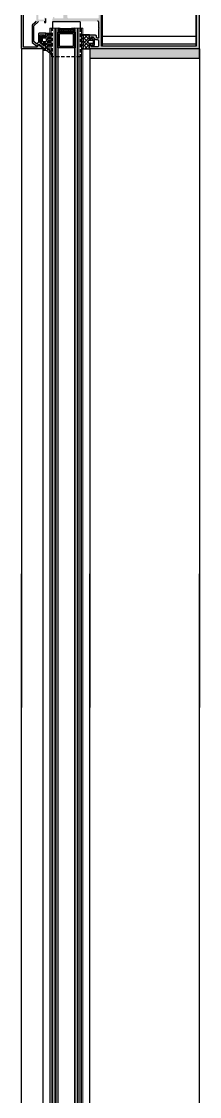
# Model space of a CAD drawing. Header units: millimetres. Extents: x 809 to 8159, y 33 to 4533.
# Drawn here: x 2919.8 to 2932.8, y 2826.3 to 2904.4 of the extents above; entities that cross this region are included whole.
import ezdxf

# ---------------------------------------------------------------- set-up
doc = ezdxf.new("R2010")
doc.units = ezdxf.units.MM
doc.linetypes.add('HIDDEN', pattern=[0.375, 0.25, -0.125])
for name, color, linetype in [('3', 11, 'Continuous'), ('5', 11, 'Continuous'), ('FITILLER', 240, 'Continuous'), ('GORUNUS-TARAMA', 11, 'Continuous')]:
    doc.layers.add(name, color=color, linetype=linetype)
doc.layers.add('cam', color=5, linetype='Continuous', lineweight=0)

# ---------------------------------------------------------------- blocks, each defined once
blk = doc.blocks.new('ajsdfxcvzx')
h = blk.add_hatch(color=256)
edge = h.paths.add_edge_path()
edge.add_arc((34875.984, -5684.003), 0.05, 90, 180)
edge.add_line((34875.934, -5684.003), (34875.934, -5688.643))
edge.add_arc((34875.984, -5688.643), 0.05, 180, 270)
edge.add_line((34875.984, -5688.693), (34876.937, -5688.693))
edge.add_line((34876.937, -5688.693), (34877.048, -5688.561))
edge.add_arc((34877.087, -5688.593), 0.05, 50, 140, ccw=False)
edge.add_line((34877.119, -5688.554), (34877.397, -5688.788))
edge.add_arc((34877.384, -5688.803), 0.02, -90, 50, ccw=False)
edge.add_line((34877.384, -5688.823), (34875.854, -5688.823))
edge.add_arc((34875.854, -5688.773), 0.05, 180, 270, ccw=False)
edge.add_line((34875.804, -5688.773), (34875.804, -5683.873))
edge.add_arc((34875.854, -5683.873), 0.05, 90, 180, ccw=False)
edge.add_line((34875.854, -5683.823), (34877.384, -5683.823))
edge.add_arc((34877.384, -5683.843), 0.02, -50, 90, ccw=False)
edge.add_line((34877.397, -5683.858), (34877.119, -5684.091))
edge.add_arc((34877.087, -5684.053), 0.05, 220, 310, ccw=False)
edge.add_line((34877.048, -5684.085), (34876.937, -5683.953))
edge.add_line((34876.937, -5683.953), (34875.984, -5683.953))
h = blk.add_hatch(color=256)
edge = h.paths.add_edge_path()
edge.add_line((34877.177, -5684.845), (34877.177, -5684.245))
edge.add_line((34877.177, -5684.245), (34877.457, -5684.01))
edge.add_line((34877.457, -5684.01), (34877.457, -5684.215))
edge.add_line((34877.457, -5684.215), (34877.527, -5684.215))
edge.add_arc((34877.527, -5684.165), 0.05, 270, 360)
edge.add_line((34877.577, -5684.165), (34877.577, -5683.828))
edge.add_line((34877.577, -5683.828), (34877.472, -5683.828))
edge.add_line((34877.472, -5683.828), (34877.116, -5684.127))
edge.add_arc((34877.084, -5684.088), 0.05, 220, 310, ccw=False)
edge.add_line((34877.045, -5684.12), (34876.97, -5684.031))
edge.add_arc((34876.932, -5684.063), 0.05, 40, 130)
edge.add_line((34876.9, -5684.025), (34876.595, -5684.281))
edge.add_arc((34876.627, -5684.319), 0.05, 130, 180)
edge.add_line((34876.577, -5684.319), (34876.577, -5685.498))
edge.add_arc((34876.627, -5685.498), 0.05, 180, 225)
edge.add_line((34876.592, -5685.534), (34876.769, -5685.711))
edge.add_line((34876.769, -5685.711), (34876.811, -5685.711))
edge.add_line((34876.811, -5685.711), (34876.811, -5685.753))
edge.add_line((34876.811, -5685.753), (34876.866, -5685.808))
edge.add_arc((34876.831, -5685.844), 0.05, 0, 45, ccw=False)
edge.add_line((34876.881, -5685.844), (34876.881, -5686.802))
edge.add_arc((34876.831, -5686.802), 0.05, 315, 360, ccw=False)
edge.add_line((34876.866, -5686.838), (34876.811, -5686.893))
edge.add_line((34876.811, -5686.893), (34876.811, -5686.935))
edge.add_line((34876.811, -5686.935), (34876.769, -5686.935))
edge.add_line((34876.769, -5686.935), (34876.592, -5687.112))
edge.add_arc((34876.627, -5687.147), 0.05, 135, 180)
edge.add_line((34876.577, -5687.147), (34876.577, -5688.327))
edge.add_arc((34876.627, -5688.327), 0.05, 180, 230)
edge.add_line((34876.595, -5688.365), (34876.9, -5688.621))
edge.add_arc((34876.932, -5688.583), 0.05, 230, 320)
edge.add_line((34876.97, -5688.615), (34877.045, -5688.525))
edge.add_arc((34877.084, -5688.558), 0.05, 50, 140, ccw=False)
edge.add_line((34877.116, -5688.519), (34877.472, -5688.818))
edge.add_line((34877.472, -5688.818), (34877.577, -5688.818))
edge.add_line((34877.577, -5688.818), (34877.577, -5688.481))
edge.add_arc((34877.527, -5688.481), 0.05, 360, 450)
edge.add_line((34877.527, -5688.431), (34877.457, -5688.431))
edge.add_line((34877.457, -5688.431), (34877.457, -5688.635))
edge.add_line((34877.457, -5688.635), (34877.177, -5688.4))
edge.add_line((34877.177, -5688.4), (34877.177, -5687.801))
edge.add_line((34877.177, -5687.801), (34877.457, -5687.801))
edge.add_line((34877.457, -5687.801), (34877.457, -5687.931))
edge.add_line((34877.457, -5687.931), (34877.527, -5687.931))
edge.add_arc((34877.527, -5687.881), 0.05, 270, 360)
edge.add_line((34877.577, -5687.881), (34877.577, -5687.681))
edge.add_line((34877.577, -5687.681), (34877.107, -5687.681))
edge.add_arc((34877.107, -5687.731), 0.05, 90, 180)
edge.add_line((34877.057, -5687.731), (34877.057, -5688.307))
edge.add_arc((34877.007, -5688.307), 0.05, 320, 360, ccw=False)
edge.add_line((34877.045, -5688.339), (34876.955, -5688.446))
edge.add_arc((34876.917, -5688.414), 0.05, 230, 320, ccw=False)
edge.add_line((34876.885, -5688.452), (34876.715, -5688.309))
edge.add_arc((34876.747, -5688.271), 0.05, 180, 230, ccw=False)
edge.add_line((34876.697, -5688.271), (34876.697, -5687.197))
edge.add_arc((34876.747, -5687.197), 0.05, 135, 180, ccw=False)
edge.add_line((34876.712, -5687.162), (34877.036, -5686.838))
edge.add_arc((34877.071, -5686.873), 0.05, 90, 135, ccw=False)
edge.add_line((34877.071, -5686.823), (34877.477, -5686.823))
edge.add_line((34877.477, -5686.823), (34877.477, -5686.923))
edge.add_line((34877.477, -5686.923), (34877.577, -5686.923))
edge.add_line((34877.577, -5686.923), (34877.577, -5686.623))
edge.add_arc((34877.527, -5686.623), 0.05, 360, 450)
edge.add_line((34877.527, -5686.573), (34877.457, -5686.573))
edge.add_line((34877.457, -5686.573), (34877.457, -5686.703))
edge.add_line((34877.457, -5686.703), (34877.081, -5686.703))
edge.add_arc((34877.081, -5686.653), 0.05, 180, 270, ccw=False)
edge.add_line((34877.031, -5686.653), (34877.031, -5685.993))
edge.add_arc((34877.081, -5685.993), 0.05, 90, 180, ccw=False)
edge.add_line((34877.081, -5685.943), (34877.457, -5685.943))
edge.add_line((34877.457, -5685.943), (34877.457, -5686.073))
edge.add_line((34877.457, -5686.073), (34877.527, -5686.073))
edge.add_arc((34877.527, -5686.023), 0.05, 270, 360)
edge.add_line((34877.577, -5686.023), (34877.577, -5685.723))
edge.add_line((34877.577, -5685.723), (34877.477, -5685.723))
edge.add_line((34877.477, -5685.723), (34877.477, -5685.823))
edge.add_line((34877.477, -5685.823), (34877.071, -5685.823))
edge.add_arc((34877.071, -5685.773), 0.05, 225, 270, ccw=False)
edge.add_line((34877.036, -5685.808), (34876.712, -5685.484))
edge.add_arc((34876.747, -5685.449), 0.05, 180, 225, ccw=False)
edge.add_line((34876.697, -5685.449), (34876.697, -5684.375))
edge.add_arc((34876.747, -5684.375), 0.05, 130, 180, ccw=False)
edge.add_line((34876.715, -5684.336), (34876.885, -5684.194))
edge.add_arc((34876.917, -5684.232), 0.05, 40, 130, ccw=False)
edge.add_line((34876.955, -5684.2), (34877.045, -5684.307))
edge.add_arc((34877.007, -5684.339), 0.05, 0, 40, ccw=False)
edge.add_line((34877.057, -5684.339), (34877.057, -5684.915))
edge.add_arc((34877.107, -5684.915), 0.05, 180, 270)
edge.add_line((34877.107, -5684.965), (34877.577, -5684.965))
edge.add_line((34877.577, -5684.965), (34877.577, -5684.765))
edge.add_arc((34877.527, -5684.765), 0.05, 360, 450)
edge.add_line((34877.527, -5684.715), (34877.457, -5684.715))
edge.add_line((34877.457, -5684.715), (34877.457, -5684.845))
edge.add_line((34877.457, -5684.845), (34877.177, -5684.845))
h = blk.add_hatch(color=256)
edge = h.paths.add_edge_path()
edge.add_line((34880.797, -5688.573), (34880.867, -5688.573))
edge.add_line((34880.867, -5688.573), (34880.867, -5688.663))
edge.add_line((34880.867, -5688.663), (34881.347, -5688.663))
edge.add_arc((34881.347, -5688.563), 0.1, -90, 0)
edge.add_line((34881.447, -5688.563), (34881.447, -5688.283))
edge.add_arc((34881.347, -5688.283), 0.1, 0, 90)
edge.add_line((34881.347, -5688.183), (34881.268, -5688.183))
edge.add_arc((34881.268, -5688.133), 0.05, 225, 270, ccw=False)
edge.add_line((34881.232, -5688.168), (34881.062, -5687.998))
edge.add_arc((34881.026, -5688.033), 0.05, 45, 90)
edge.add_line((34881.026, -5687.983), (34880.867, -5687.983))
edge.add_line((34880.867, -5687.983), (34880.867, -5688.073))
edge.add_line((34880.867, -5688.073), (34880.797, -5688.073))
edge.add_arc((34880.797, -5688.023), 0.05, -180, -90, ccw=False)
edge.add_line((34880.747, -5688.023), (34880.747, -5687.823))
edge.add_line((34880.747, -5687.823), (34881.187, -5687.823))
edge.add_arc((34881.187, -5687.873), 0.05, 0, 90, ccw=False)
edge.add_line((34881.237, -5687.873), (34881.237, -5687.94))
edge.add_arc((34881.287, -5687.94), 0.05, 180, 225)
edge.add_line((34881.252, -5687.975), (34881.285, -5688.008))
edge.add_arc((34881.32, -5687.973), 0.05, 225, 270)
edge.add_line((34881.32, -5688.023), (34881.397, -5688.023))
edge.add_arc((34881.397, -5687.973), 0.05, -90, 0)
edge.add_line((34881.447, -5687.973), (34881.447, -5687.723))
edge.add_line((34881.447, -5687.723), (34881.447, -5687.353))
edge.add_line((34881.447, -5687.353), (34881.477, -5687.323))
edge.add_line((34881.477, -5687.323), (34881.447, -5687.293))
edge.add_line((34881.447, -5687.293), (34881.447, -5686.923))
edge.add_arc((34881.356, -5686.915), 0.0919, -5.07053, 90.95505)
edge.add_line((34881.354, -5686.823), (34879.077, -5686.823))
edge.add_arc((34879.057, -5686.823), 0.02, 0, 180)
edge.add_line((34879.037, -5686.823), (34879.017, -5686.823))
edge.add_arc((34878.997, -5686.823), 0.02, 0, 180)
edge.add_line((34878.977, -5686.823), (34878.047, -5686.823))
edge.add_line((34878.047, -5686.823), (34878.047, -5686.683))
edge.add_arc((34878.107, -5686.683), 0.06, 90, 180, ccw=False)
edge.add_line((34878.107, -5686.623), (34878.107, -5686.553))
edge.add_arc((34878.137, -5686.553), 0.03, 90, 180, ccw=False)
edge.add_line((34878.137, -5686.523), (34878.177, -5686.523))
edge.add_arc((34878.177, -5686.553), 0.03, 0, 90, ccw=False)
edge.add_line((34878.207, -5686.553), (34878.207, -5686.623))
edge.add_line((34878.207, -5686.623), (34878.847, -5686.623))
edge.add_line((34878.847, -5686.623), (34878.847, -5686.373))
edge.add_line((34878.847, -5686.373), (34878.897, -5686.323))
edge.add_line((34878.897, -5686.323), (34878.847, -5686.273))
edge.add_line((34878.847, -5686.273), (34878.847, -5686.023))
edge.add_line((34878.847, -5686.023), (34878.207, -5686.023))
edge.add_line((34878.207, -5686.023), (34878.207, -5686.093))
edge.add_arc((34878.177, -5686.093), 0.03, -90, 0, ccw=False)
edge.add_line((34878.177, -5686.123), (34878.137, -5686.123))
edge.add_arc((34878.137, -5686.093), 0.03, -180, -90, ccw=False)
edge.add_line((34878.107, -5686.093), (34878.107, -5686.023))
edge.add_arc((34878.107, -5685.963), 0.06, 180, 270, ccw=False)
edge.add_line((34878.047, -5685.963), (34878.047, -5685.823))
edge.add_line((34878.047, -5685.823), (34878.977, -5685.823))
edge.add_arc((34878.997, -5685.823), 0.02, 180, 360)
edge.add_line((34879.017, -5685.823), (34879.037, -5685.823))
edge.add_arc((34879.057, -5685.823), 0.02, 180, 360)
edge.add_line((34879.077, -5685.823), (34881.354, -5685.823))
edge.add_arc((34881.356, -5685.731), 0.0919, 269.04495, 365.07053)
edge.add_line((34881.447, -5685.723), (34881.447, -5685.353))
edge.add_line((34881.447, -5685.353), (34881.477, -5685.323))
edge.add_line((34881.477, -5685.323), (34881.447, -5685.293))
edge.add_line((34881.447, -5685.293), (34881.447, -5684.923))
edge.add_line((34881.447, -5684.923), (34881.447, -5684.673))
edge.add_arc((34881.397, -5684.673), 0.05, 0, 90)
edge.add_line((34881.397, -5684.623), (34881.32, -5684.623))
edge.add_arc((34881.32, -5684.673), 0.05, 90, 135)
edge.add_line((34881.285, -5684.638), (34881.252, -5684.67))
edge.add_arc((34881.287, -5684.706), 0.05, 135, 180)
edge.add_line((34881.237, -5684.706), (34881.237, -5684.773))
edge.add_arc((34881.187, -5684.773), 0.05, -90, 0, ccw=False)
edge.add_line((34881.187, -5684.823), (34880.747, -5684.823))
edge.add_line((34880.747, -5684.823), (34880.747, -5684.623))
edge.add_arc((34880.797, -5684.623), 0.05, 90, 180, ccw=False)
edge.add_line((34880.797, -5684.573), (34880.867, -5684.573))
edge.add_line((34880.867, -5684.573), (34880.867, -5684.663))
edge.add_line((34880.867, -5684.663), (34881.026, -5684.663))
edge.add_arc((34881.026, -5684.613), 0.05, 270, 315)
edge.add_line((34881.062, -5684.648), (34881.232, -5684.478))
edge.add_arc((34881.268, -5684.513), 0.05, 90, 135, ccw=False)
edge.add_line((34881.268, -5684.463), (34881.347, -5684.463))
edge.add_arc((34881.347, -5684.363), 0.1, -90, 0)
edge.add_line((34881.447, -5684.363), (34881.447, -5684.083))
edge.add_arc((34881.347, -5684.083), 0.1, 0, 90)
edge.add_line((34881.347, -5683.983), (34880.867, -5683.983))
edge.add_line((34880.867, -5683.983), (34880.867, -5684.073))
edge.add_line((34880.867, -5684.073), (34880.797, -5684.073))
edge.add_arc((34880.797, -5684.023), 0.05, -180, -90, ccw=False)
edge.add_line((34880.747, -5684.023), (34880.747, -5683.823))
edge.add_line((34880.747, -5683.823), (34888.74, -5683.823))
edge.add_line((34888.74, -5683.823), (34888.74, -5688.823))
edge.add_line((34888.74, -5688.823), (34880.747, -5688.823))
edge.add_line((34880.747, -5688.823), (34880.747, -5688.623))
edge.add_arc((34880.797, -5688.623), 0.05, 90, 180, ccw=False)
h.paths.add_polyline_path([(34881.64, -5684.025), (34888.54, -5684.025), (34888.54, -5688.625), (34881.64, -5688.625), (34881.64, -5686.325)], flags=16)
edge = h.paths.add_edge_path(flags=16)
edge.add_arc((34879.24, -5686.525), 0.1, 180, 270)
edge.add_line((34879.24, -5686.625), (34881.34, -5686.625))
edge.add_arc((34881.34, -5686.525), 0.1, -90, 0)
edge.add_line((34881.44, -5686.525), (34881.44, -5686.125))
edge.add_arc((34881.34, -5686.125), 0.1, 0, 90)
edge.add_line((34881.34, -5686.025), (34879.24, -5686.025))
edge.add_arc((34879.24, -5686.125), 0.1, 90, 180)
edge.add_line((34879.14, -5686.125), (34879.14, -5686.525))
h = blk.add_hatch()
h.set_pattern_fill('NET', color=256, style=0)
h.set_pattern_definition([(360, (34936.91878, -5679.86506), (0, -0.125), []), (270, (34936.91878, -5679.86506), (-0.125, -1e-17), [])])
h.paths.add_polyline_path([(34878.497, -5687.617), (34879.66, -5687.617), (34879.66, -5687.319), (34879.461, -5687.359), (34879.223, -5687.379), (34878.964, -5687.379), (34878.636, -5687.349), (34878.497, -5687.329)])
at = {"layer": 'FITILLER'}
h = blk.add_hatch(dxfattribs=at)
h.set_pattern_fill('NET', color=256, scale=1.5, angle=45, style=0)
h.set_pattern_definition([(45, (34863.16115, -5671.83482), (-0.1325825, 0.1325825), []), (135, (34863.16115, -5671.83482), (-0.1325825, -0.1325825), [])])
edge = h.paths.add_edge_path(flags=16)
edge.add_arc((34877.405, -5688.206), 0.1, 180, 270)
edge.add_line((34877.405, -5688.306), (34877.53, -5688.306))
edge.add_arc((34877.53, -5688.206), 0.1, 270, 360)
edge.add_line((34877.63, -5688.206), (34877.63, -5688.156))
edge.add_arc((34877.53, -5688.156), 0.1, 0, 90)
edge.add_line((34877.53, -5688.056), (34877.405, -5688.056))
edge.add_arc((34877.405, -5688.156), 0.1, 90, 180)
edge.add_line((34877.305, -5688.156), (34877.305, -5688.206))
edge = h.paths.add_edge_path()
edge.add_arc((34877.562, -5689.164), 0.2, 49.76686, 80)
edge.add_line((34877.597, -5688.967), (34877.462, -5688.943))
edge.add_arc((34877.471, -5688.894), 0.05, 195, 260, ccw=False)
edge.add_line((34877.422, -5688.907), (34877.404, -5688.838))
edge.add_line((34877.404, -5688.838), (34877.58, -5688.838))
edge.add_line((34877.58, -5688.838), (34877.58, -5688.456))
edge.add_arc((34877.53, -5688.456), 0.05, 0, 90)
edge.add_line((34877.53, -5688.406), (34877.41, -5688.406))
edge.add_line((34877.41, -5688.406), (34877.41, -5688.506))
edge.add_line((34877.41, -5688.506), (34877.36, -5688.506))
edge.add_line((34877.36, -5688.506), (34877.23, -5688.431))
edge.add_arc((34877.255, -5688.387), 0.05, 180, 240, ccw=False)
edge.add_line((34877.205, -5688.387), (34877.205, -5687.974))
edge.add_arc((34877.255, -5687.974), 0.05, 120, 180, ccw=False)
edge.add_line((34877.23, -5687.931), (34877.36, -5687.856))
edge.add_line((34877.36, -5687.856), (34877.41, -5687.856))
edge.add_line((34877.41, -5687.856), (34877.41, -5687.956))
edge.add_line((34877.41, -5687.956), (34877.53, -5687.956))
edge.add_arc((34877.53, -5687.906), 0.05, 270, 360)
edge.add_line((34877.58, -5687.906), (34877.58, -5687.681))
edge.add_line((34877.58, -5687.681), (34877.93, -5687.681))
edge.add_line((34877.93, -5687.681), (34877.93, -5687.831))
edge.add_line((34877.93, -5687.831), (34877.78, -5687.831))
edge.add_arc((34877.78, -5687.881), 0.05, 90, 180)
edge.add_line((34877.73, -5687.881), (34877.73, -5687.901))
edge.add_arc((34877.78, -5687.901), 0.05, 180, 270)
edge.add_line((34877.78, -5687.951), (34877.93, -5687.951))
edge.add_line((34877.93, -5687.951), (34877.93, -5688.101))
edge.add_line((34877.93, -5688.101), (34877.78, -5688.101))
edge.add_arc((34877.78, -5688.151), 0.05, 90, 180)
edge.add_line((34877.73, -5688.151), (34877.73, -5688.171))
edge.add_arc((34877.78, -5688.171), 0.05, 180, 270)
edge.add_line((34877.78, -5688.221), (34877.93, -5688.221))
edge.add_line((34877.93, -5688.221), (34877.93, -5688.371))
edge.add_line((34877.93, -5688.371), (34877.78, -5688.371))
edge.add_arc((34877.78, -5688.421), 0.05, 90, 180)
edge.add_line((34877.73, -5688.421), (34877.73, -5688.441))
edge.add_arc((34877.78, -5688.441), 0.05, 180, 270)
edge.add_line((34877.78, -5688.491), (34877.93, -5688.491))
edge.add_line((34877.93, -5688.491), (34877.93, -5688.641))
edge.add_line((34877.93, -5688.641), (34877.78, -5688.641))
edge.add_arc((34877.78, -5688.691), 0.05, 90, 180)
edge.add_line((34877.73, -5688.691), (34877.73, -5688.799))
edge.add_arc((34877.78, -5688.799), 0.05, 180, 220)
edge.add_line((34877.742, -5688.831), (34878.009, -5689.15))
edge.add_arc((34877.977, -5689.188), 0.05, -130.23314, 49.76686, ccw=False)
edge.add_line((34877.945, -5689.226), (34877.691, -5689.011))
h = blk.add_hatch(dxfattribs=at)
h.set_pattern_fill('NET', color=256, scale=1.5, angle=45, style=0)
h.set_pattern_definition([(45, (34867.13714, -5676.07634), (-0.1325825, 0.1325825), []), (135, (34867.13714, -5676.07634), (-0.1325825, -0.1325825), [])])
edge = h.paths.add_edge_path(flags=16)
edge.add_arc((34880.769, -5688.298), 0.1, 90, 180, ccw=False)
edge.add_line((34880.769, -5688.198), (34880.927, -5688.198))
edge.add_arc((34880.927, -5688.298), 0.1, 0, 90, ccw=False)
edge.add_line((34881.027, -5688.298), (34881.027, -5688.348))
edge.add_arc((34880.927, -5688.348), 0.1, -90, 0, ccw=False)
edge.add_line((34880.927, -5688.448), (34880.769, -5688.448))
edge.add_arc((34880.769, -5688.348), 0.1, 180, 270, ccw=False)
edge.add_line((34880.669, -5688.348), (34880.669, -5688.298))
edge = h.paths.add_edge_path()
edge.add_line((34880.752, -5687.823), (34880.235, -5687.823))
edge.add_arc((34880.235, -5687.833), 0.01, 90, 225)
edge.add_line((34880.228, -5687.84), (34880.339, -5687.951))
edge.add_arc((34880.333, -5687.957), 0.00893, -45, 45, ccw=False)
edge.add_line((34880.339, -5687.963), (34880.23, -5688.073))
edge.add_arc((34880.236, -5688.079), 0.00893, 135, 225)
edge.add_line((34880.23, -5688.085), (34880.339, -5688.195))
edge.add_arc((34880.333, -5688.201), 0.00893, -45, 45, ccw=False)
edge.add_line((34880.339, -5688.207), (34880.23, -5688.317))
edge.add_arc((34880.236, -5688.323), 0.00893, 135, 225)
edge.add_line((34880.23, -5688.329), (34880.339, -5688.439))
edge.add_arc((34880.333, -5688.445), 0.00893, -45, 45, ccw=False)
edge.add_line((34880.339, -5688.451), (34880.23, -5688.56))
edge.add_arc((34880.236, -5688.567), 0.00893, 135, 225)
edge.add_line((34880.23, -5688.573), (34880.339, -5688.682))
edge.add_arc((34880.333, -5688.689), 0.00893, -45, 45, ccw=False)
edge.add_line((34880.339, -5688.695), (34880.228, -5688.806))
edge.add_arc((34880.235, -5688.813), 0.01, 135, 270)
edge.add_line((34880.235, -5688.823), (34880.752, -5688.823))
edge.add_line((34880.752, -5688.823), (34880.752, -5688.598))
edge.add_arc((34880.802, -5688.598), 0.05, 90, 180, ccw=False)
edge.add_line((34880.802, -5688.548), (34880.922, -5688.548))
edge.add_line((34880.922, -5688.548), (34880.922, -5688.648))
edge.add_line((34880.922, -5688.648), (34880.972, -5688.648))
edge.add_line((34880.972, -5688.648), (34881.102, -5688.573))
edge.add_arc((34881.077, -5688.53), 0.05, 300, 360)
edge.add_line((34881.127, -5688.53), (34881.127, -5688.116))
edge.add_arc((34881.077, -5688.116), 0.05, 360, 420)
edge.add_line((34881.102, -5688.073), (34880.972, -5687.998))
edge.add_line((34880.972, -5687.998), (34880.922, -5687.998))
edge.add_line((34880.922, -5687.998), (34880.922, -5688.098))
edge.add_line((34880.922, -5688.098), (34880.802, -5688.098))
edge.add_arc((34880.802, -5688.048), 0.05, 180, 270, ccw=False)
edge.add_line((34880.752, -5688.048), (34880.752, -5687.823))
h = blk.add_hatch(dxfattribs=at)
h.set_pattern_fill('DOTS', color=256, scale=1.2, angle=-45, style=0)
h.set_pattern_definition([(315, (34786.58186, -5547.26116), (0.079549513, 0.026516504), [0, -0.075])])
h.paths.add_polyline_path([(34880.777, -5688.836), (34880.777, -5689.518), (34888.774, -5689.518), (34888.774, -5688.836)])
at = {"linetype": 'HIDDEN'}
for p, q in [((34878.077, -5689.406), (34878.077, -5687.323)), ((34880.077, -5687.346), (34880.077, -5689.406)), ((34880.077, -5689.406), (34878.077, -5689.406))]:
    blk.add_line(p, q, dxfattribs=at)
blk.add_line((34878.077, -5687.327), (34878.077, -5687.323))
at = {"elevation": 0}
blk.add_lwpolyline([(34875.984, -5683.953, 0.414214), (34875.934, -5684.003), (34875.934, -5688.643, 0.414214), (34875.984, -5688.693), (34876.937, -5688.693), (34877.048, -5688.561, -0.414214), (34877.119, -5688.554), (34877.397, -5688.788, -0.700208), (34877.384, -5688.823), (34875.854, -5688.823, -0.414214), (34875.804, -5688.773), (34875.804, -5683.873, -0.414214), (34875.854, -5683.823), (34877.384, -5683.823, -0.700208), (34877.397, -5683.858), (34877.119, -5684.091, -0.414214), (34877.048, -5684.085), (34876.937, -5683.953)], format="xyb", close=True, dxfattribs=at)
for points in [[(34876.866, -5686.838), (34876.811, -5686.893), (34876.811, -5686.935), (34876.769, -5686.935), (34876.592, -5687.112, 0.198912), (34876.577, -5687.147), (34876.577, -5688.327, 0.221695), (34876.595, -5688.365), (34876.9, -5688.621, 0.414214), (34876.97, -5688.615), (34877.045, -5688.525, -0.414214), (34877.116, -5688.519), (34877.472, -5688.818), (34877.577, -5688.818), (34877.577, -5688.481, 0.414214), (34877.527, -5688.431), (34877.457, -5688.431), (34877.457, -5688.635), (34877.177, -5688.4), (34877.177, -5687.801), (34877.457, -5687.801), (34877.457, -5687.931), (34877.527, -5687.931, 0.414214), (34877.577, -5687.881), (34877.577, -5687.681), (34877.107, -5687.681, 0.414214), (34877.057, -5687.731), (34877.057, -5688.307, -0.176327), (34877.045, -5688.339), (34876.955, -5688.446, -0.414214), (34876.885, -5688.452), (34876.715, -5688.309, -0.221695), (34876.697, -5688.271), (34876.697, -5687.197, -0.198912), (34876.712, -5687.162), (34877.036, -5686.838, -0.198912)], [(34877.477, -5686.823), (34877.477, -5686.923), (34877.577, -5686.923), (34877.577, -5686.623, 0.414214)], [(34888.74, -5683.823), (34888.74, -5688.823), (34880.747, -5688.823), (34880.747, -5688.623, -0.414214), (34880.797, -5688.573), (34880.867, -5688.573), (34880.867, -5688.663), (34881.347, -5688.663, 0.414214), (34881.447, -5688.563), (34881.447, -5688.283, 0.414214), (34881.347, -5688.183), (34881.268, -5688.183, -0.198912), (34881.232, -5688.168), (34881.062, -5687.998, 0.198912), (34881.026, -5687.983), (34880.867, -5687.983), (34880.867, -5688.073), (34880.797, -5688.073, -0.414214), (34880.747, -5688.023), (34880.747, -5687.823), (34881.187, -5687.823, -0.414214), (34881.237, -5687.873), (34881.237, -5687.94, 0.198912), (34881.252, -5687.975), (34881.285, -5688.008, 0.198912), (34881.32, -5688.023), (34881.397, -5688.023, 0.414214), (34881.447, -5687.973), (34881.447, -5687.723), (34881.447, -5687.353), (34881.477, -5687.323), (34881.447, -5687.293), (34881.447, -5686.923, 0.445362), (34881.354, -5686.823)]]:
    blk.add_lwpolyline(points, format="xyb", dxfattribs=at)
for points in [[(34881.64, -5684.025), (34888.54, -5684.025), (34888.54, -5688.625), (34881.64, -5688.625), (34881.64, -5686.325)], [(34878.473, -5687.623), (34879.66, -5687.623), (34879.66, -5688.768), (34878.473, -5688.768)], [(34878.497, -5687.617), (34879.66, -5687.617), (34879.66, -5687.319), (34879.461, -5687.359), (34879.223, -5687.379), (34878.964, -5687.379), (34878.636, -5687.349), (34878.497, -5687.329)], [(34878.573, -5687.723), (34879.56, -5687.723), (34879.56, -5688.668), (34878.573, -5688.668)]]:
    blk.add_lwpolyline(points, close=True, dxfattribs=at)
at = {"layer": '3'}
for p, q in [((34878.077, -5686.866), (34878.077, -5687.323)), ((34880.077, -5686.866), (34878.077, -5686.866)), ((34880.077, -5686.866), (34880.077, -5687.323))]:
    blk.add_line(p, q, dxfattribs=at)
at = {"layer": '5'}
for p, q in [((34875.804, -5688.823), (34875.804, -5736.704)), ((34877.397, -5736.704), (34877.397, -5688.809)), ((34880.777, -5688.823), (34880.777, -5736.704)), ((34888.777, -5688.823), (34888.777, -5736.704)), ((34875.804, -5872.023), (34875.804, -5726.987)), ((34877.397, -5872.023), (34877.397, -5726.987)), ((34880.777, -5872.023), (34880.777, -5726.987)), ((34888.777, -5872.023), (34888.777, -5726.987))]:
    blk.add_line(p, q, dxfattribs=at)
at = {"layer": 'cam'}
for p, q in [((34877.877, -5736.704), (34877.877, -5687.323)), ((34877.877, -5687.323), (34878.477, -5687.323)), ((34877.977, -5736.704), (34877.977, -5687.323)), ((34878.177, -5736.704), (34878.177, -5687.323)), ((34878.277, -5736.704), (34878.277, -5687.323)), ((34878.377, -5736.704), (34878.377, -5687.323)), ((34878.477, -5736.704), (34878.477, -5687.323)), ((34879.677, -5736.704), (34879.677, -5687.323)), ((34879.677, -5687.323), (34880.277, -5687.323)), ((34879.777, -5736.704), (34879.777, -5687.323)), ((34879.877, -5736.704), (34879.877, -5687.323)), ((34879.977, -5736.704), (34879.977, -5687.323)), ((34880.177, -5736.704), (34880.177, -5687.323)), ((34880.277, -5736.704), (34880.277, -5687.323)), ((34878.077, -5736.704), (34878.077, -5689.448)), ((34880.077, -5736.704), (34880.077, -5689.443)), ((34877.877, -5726.987), (34877.877, -5873.523)), ((34877.977, -5726.987), (34877.977, -5873.523)), ((34878.077, -5726.987), (34878.077, -5871.379)), ((34878.177, -5726.987), (34878.177, -5873.523)), ((34878.277, -5726.987), (34878.277, -5873.523)), ((34878.377, -5726.987), (34878.377, -5873.523)), ((34878.477, -5726.987), (34878.477, -5873.523)), ((34879.677, -5726.987), (34879.677, -5873.523)), ((34879.777, -5726.987), (34879.777, -5873.523)), ((34879.877, -5726.987), (34879.877, -5873.523)), ((34879.977, -5726.987), (34879.977, -5873.523)), ((34880.077, -5726.987), (34880.077, -5871.37)), ((34880.177, -5726.987), (34880.177, -5873.523)), ((34880.277, -5726.987), (34880.277, -5873.523))]:
    blk.add_line(p, q, dxfattribs=at)
at = {"layer": 'FITILLER', "elevation": 0}
for points in [[(34877.691, -5689.011, 0.132688), (34877.597, -5688.967), (34877.462, -5688.943, -0.291473), (34877.422, -5688.907), (34877.404, -5688.838), (34877.58, -5688.838), (34877.58, -5688.456, 0.414214), (34877.53, -5688.406), (34877.41, -5688.406), (34877.41, -5688.506), (34877.36, -5688.506), (34877.23, -5688.431, -0.267949), (34877.205, -5688.387), (34877.205, -5687.974, -0.267949), (34877.23, -5687.931), (34877.36, -5687.856), (34877.41, -5687.856), (34877.41, -5687.956), (34877.53, -5687.956, 0.414214), (34877.58, -5687.906), (34877.58, -5687.681), (34877.93, -5687.681), (34877.93, -5687.831), (34877.78, -5687.831, 0.414214), (34877.73, -5687.881), (34877.73, -5687.901, 0.414214), (34877.78, -5687.951), (34877.93, -5687.951), (34877.93, -5688.101), (34877.78, -5688.101, 0.414214), (34877.73, -5688.151), (34877.73, -5688.171, 0.414214), (34877.78, -5688.221), (34877.93, -5688.221), (34877.93, -5688.371), (34877.78, -5688.371, 0.414214), (34877.73, -5688.421), (34877.73, -5688.441, 0.414214), (34877.78, -5688.491), (34877.93, -5688.491), (34877.93, -5688.641), (34877.78, -5688.641, 0.414214), (34877.73, -5688.691), (34877.73, -5688.799, 0.176327), (34877.742, -5688.831), (34878.009, -5689.15, -1), (34877.945, -5689.226)], [(34880.752, -5687.823), (34880.235, -5687.823, 0.668179), (34880.228, -5687.84), (34880.339, -5687.951, -0.414214), (34880.339, -5687.963), (34880.23, -5688.073, 0.414214), (34880.23, -5688.085), (34880.339, -5688.195, -0.414214), (34880.339, -5688.207), (34880.23, -5688.317, 0.414214), (34880.23, -5688.329), (34880.339, -5688.439, -0.414214), (34880.339, -5688.451), (34880.23, -5688.56, 0.414214), (34880.23, -5688.573), (34880.339, -5688.682, -0.414214), (34880.339, -5688.695), (34880.228, -5688.806, 0.668179), (34880.235, -5688.823), (34880.752, -5688.823), (34880.752, -5688.598, -0.414214), (34880.802, -5688.548), (34880.922, -5688.548), (34880.922, -5688.648), (34880.972, -5688.648), (34881.102, -5688.573, 0.267949), (34881.127, -5688.53), (34881.127, -5688.116, 0.267949), (34881.102, -5688.073), (34880.972, -5687.998), (34880.922, -5687.998), (34880.922, -5688.098), (34880.802, -5688.098, -0.414214), (34880.752, -5688.048)], [(34877.305, -5688.206, 0.414214), (34877.405, -5688.306), (34877.53, -5688.306, 0.414214), (34877.63, -5688.206), (34877.63, -5688.156, 0.414214), (34877.53, -5688.056), (34877.405, -5688.056, 0.414214), (34877.305, -5688.156)], [(34880.669, -5688.298, -0.414214), (34880.769, -5688.198), (34880.927, -5688.198, -0.414214), (34881.027, -5688.298), (34881.027, -5688.348, -0.414214), (34880.927, -5688.448), (34880.769, -5688.448, -0.414214), (34880.669, -5688.348)]]:
    blk.add_lwpolyline(points, format="xyb", close=True, dxfattribs=at)
blk.add_lwpolyline([(34880.777, -5688.836), (34880.777, -5689.518), (34888.774, -5689.518), (34888.774, -5688.836)], close=True, dxfattribs=at)
at = {"layer": 'GORUNUS-TARAMA'}
for p, q in [((34881.698, -5688.608), (34881.698, -5684.039)), ((34888.532, -5688.608), (34888.532, -5684.039)), ((34881.698, -5687.907), (34888.532, -5687.907)), ((34881.698, -5688.465), (34888.532, -5688.465)), ((34881.698, -5688.608), (34888.532, -5688.608))]:
    blk.add_line(p, q, dxfattribs=at)

msp = doc.modelspace()

# ---------------------------------------------------------------- block references
at = {"layer": 'GORUNUS-TARAMA'}
msp.add_blockref('ajsdfxcvzx', (-31955.956, 8591.274), dxfattribs=at)

doc.saveas('drawing.dxf')
